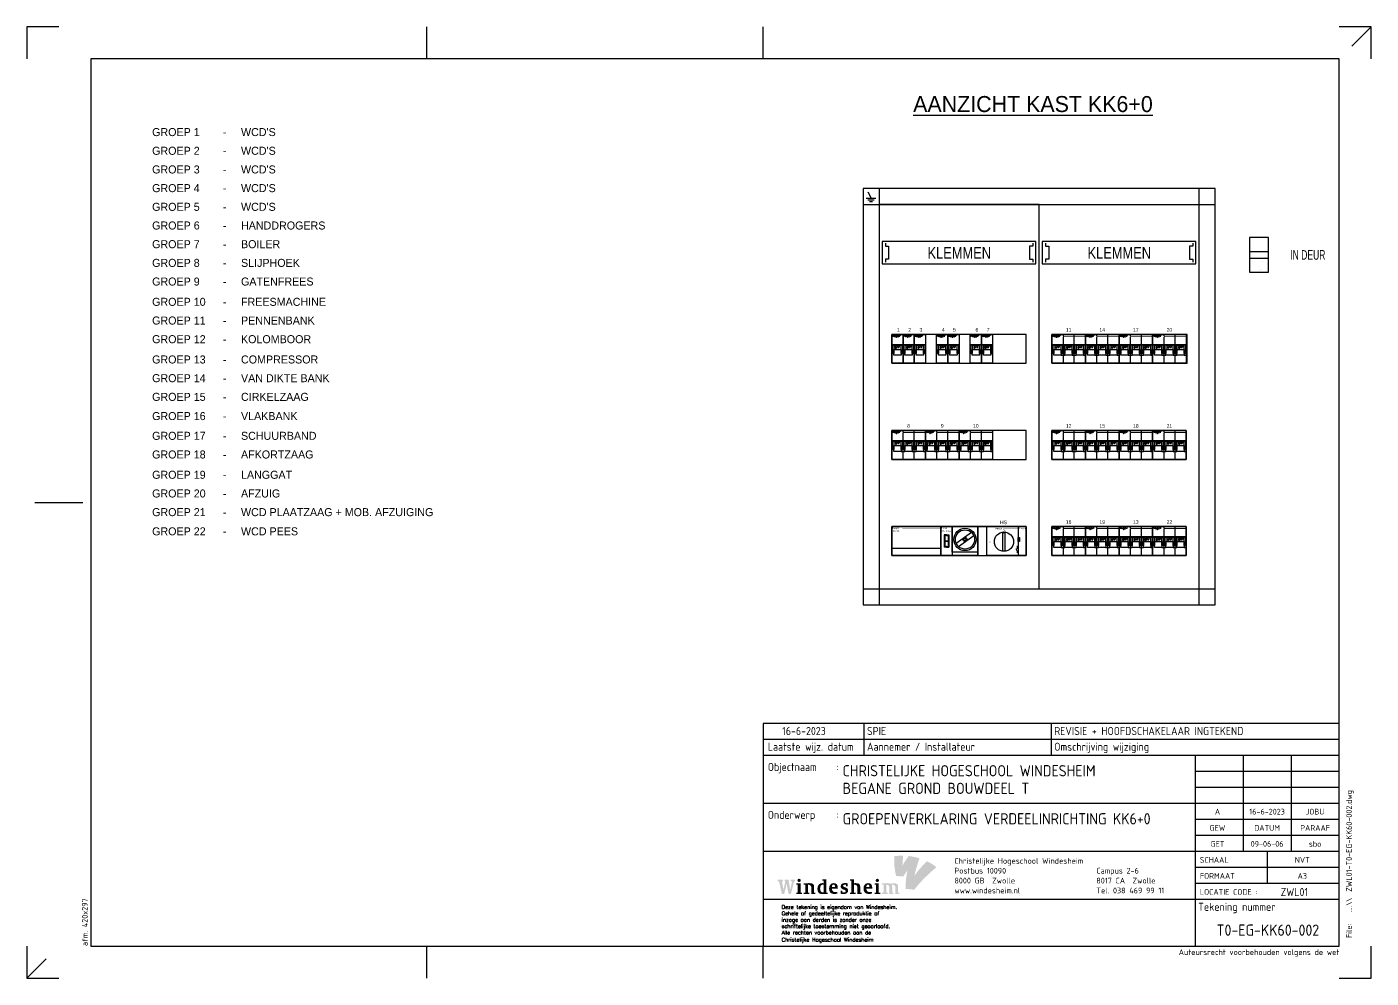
# Model space of a CAD drawing. Header units: millimetres. Extents: x 0 to 420, y 0 to 297.
import ezdxf
from ezdxf.enums import TextEntityAlignment as Align

# ---------------------------------------------------------------- set-up
doc = ezdxf.new("R2010")
doc.units = ezdxf.units.MM
doc.layers.get('0').update_dxf_attribs({"linetype": 'CONTINUOUS'})
for name, color, linetype in [('00att018', 1, 'CONTINUOUS'), ('00att025', 2, 'CONTINUOUS'), ('00att035', 3, 'CONTINUOUS'), ('00att050', 4, 'CONTINUOUS'), ('00kad018', 1, 'CONTINUOUS'), ('00kad025', 2, 'CONTINUOUS'), ('00kad070', 5, 'CONTINUOUS'), ('BL$2----_KADER', 7, 'CONTINUOUS'), ('BL$4----_LOGO', 7, 'CONTINUOUS'), ('BL$4----_STEMPEL', 7, 'CONTINUOUS'), ('EL6-----', 7, 'CONTINUOUS'), ('KAST AANZICHT', 1, 'CONTINUOUS'), ('Kast-aanzicht', 1, 'CONTINUOUS'), ('LAAG_1', 160, 'CONTINUOUS')]:
    doc.layers.add(name, color=color, linetype=linetype)
doc.styles.add('BERT', font='arial.ttf')
doc.styles.add('BURO-035', font='BUROFONT.shx', dxfattribs={"height": 3.5})
doc.styles.add('BURO-050', font='BUROFONT.shx', dxfattribs={"height": 5})
doc.styles.add('EDU', font='ROMANS.SHX', dxfattribs={"height": 2.5})
doc.styles.add('GREEN', font='txt')
doc.styles.add('ISO', font='isocp.shx')
doc.styles.add('NOOTER', font='arial.ttf')
doc.styles.get("Standard").update_dxf_attribs({"font": 'ISOCP'})

# ---------------------------------------------------------------- blocks, each defined once
blk = doc.blocks.new('a3-windesheim-hor')
at = {"layer": '00kad018', "color": 1}
for p, q in [((0, 297), (0, 287)), ((10, 297), (0, 297)), ((125, 287), (125, 297)), ((230, 287), (230, 297)), ((420, 297), (410, 297)), ((420, 297), (414, 291)), ((420, 287), (420, 297)), ((2.5, 148.5), (17.5, 148.5)), ((0, 10), (0, 0)), ((125, 0), (125, 10)), ((230, 0), (230, 10)), ((420, 0), (420, 10)), ((0, 0), (6, 6)), ((0, 0), (10, 0)), ((410, 0), (420, 0))]:
    blk.add_line(p, q, dxfattribs=at)
at = {"layer": '00kad070', "color": 5}
for p, q in [((20, 287), (20, 10)), ((410, 287), (20, 287)), ((410, 10), (410, 287)), ((20, 10), (410, 10))]:
    blk.add_line(p, q, dxfattribs=at)
at = {"layer": '00att018', "color": 1, "style": 'ISO'}
blk.add_text('afm. 420x297', height=1.8, rotation=90, dxfattribs=at).set_placement((19, 10))
blk.add_text('Auteursrecht voorbehouden volgens de wet', height=1.8, dxfattribs=at).set_placement((410.08, 7.2), align=Align.RIGHT)
blk = doc.blocks.new('AI9-BLK4')
at = {"layer": 'LAAG_1'}
h = blk.add_hatch(color=40, dxfattribs=at)
edge = h.paths.add_edge_path()
edge.add_spline(control_points=[(7.13, 7.18), (4.76, 4.71), (2.6, 2.64), (-0.67, -2.09), (0, 0.48), (1.33, 5.88), (2.58, 8.98), (0.66, 9.66), (-2.22, 10.26), (-4.13, 10.42), (-5.47, 8.84), (-7.52, 5.49), (-8.07, 4.43), (-8, 6.89), (-7.74, 9.27), (-7.64, 10.61), (-9.57, 10.7), (-11, 10.61), (-13.21, 10.31), (-13.29, 6), (-13.05, 2.03), (-12.01, -2), (-10.76, -2.09), (-7.6, -2.36), (-7.6, -2.36), (-7.12, -1.66), (-6.13, -0.03), (-4.98, 1.41), (-5.44, -0.9), (-5.87, -4.06), (-6.06, -7.16), (-6.12, -8.14), (-6.15, -9.12), (-6.16, -10.06), (-4.67, -10.18), (-0.96, -10.58), (-0.72, -10.61), (-0.72, -10.61), (-0.71, -10.6), (-0.71, -10.6), (-0.7, -10.59), (-0.7, -10.58), (-0.69, -10.58), (0.69, -8.77), (2.26, -6.96), (3.63, -5.5), (4.7, -4.37), (5.74, -3.33), (6.72, -2.37), (9.27, 0.11), (11.5, 2.08), (13.21, 3.49), (11.03, 5.13), (9.48, 6.13), (7.13, 7.18)], knot_values=[0, 0, 0, 0, 1, 1, 1, 2, 2, 2, 3, 3, 3, 4, 4, 4, 5, 5, 5, 6, 6, 6, 7, 7, 7, 8, 8, 8, 9, 9, 9, 10, 10, 10, 11, 11, 11, 12, 12, 12, 13, 13, 13, 14, 14, 14, 15, 15, 15, 16, 16, 16, 17, 17, 17, 18, 18, 18, 18], degree=3, periodic=0)
h = blk.add_hatch(color=154, dxfattribs=at)
edge = h.paths.add_edge_path()
edge.add_spline(control_points=[(-0.71, -10.6), (-0.71, -10.6), (-0.71, -10.6), (-0.71, -10.6), (-0.74, -10.63), (-0.72, -10.62), (-0.71, -10.6)], knot_values=[0, 0, 0, 0, 1, 1, 1, 2, 2, 2, 2], degree=3, periodic=0)
h = blk.add_hatch(color=154, dxfattribs=at)
edge = h.paths.add_edge_path()
edge.add_spline(control_points=[(-0.71, -10.6), (-0.71, -10.6), (-0.7, -10.6), (-0.7, -10.6), (-0.67, -10.57), (-0.69, -10.59), (-0.71, -10.6)], knot_values=[0, 0, 0, 0, 1, 1, 1, 2, 2, 2, 2], degree=3, periodic=0)
blk = doc.blocks.new('AI9-BLK3')
at = {"layer": 'LAAG_1'}
h = blk.add_hatch(color=154, dxfattribs=at)
edge = h.paths.add_edge_path()
edge.add_spline(control_points=[(-27.78, 3.24), (-27.78, 3.24), (-29.75, -4.72), (-29.75, -4.72), (-29.75, -4.72), (-31.22, -4.72), (-31.22, -4.72), (-31.22, -4.72), (-32.46, 1.79), (-32.46, 1.79), (-32.46, 1.79), (-33.95, -4.72), (-33.95, -4.72), (-33.95, -4.72), (-35.41, -4.72), (-35.41, -4.72), (-35.41, -4.72), (-37.24, 3.24), (-37.24, 3.24), (-37.24, 3.24), (-38.03, 3.24), (-38.03, 3.24), (-38.03, 3.24), (-38.03, 4.16), (-38.03, 4.16), (-38.03, 4.16), (-34.81, 4.16), (-34.81, 4.16), (-34.81, 4.16), (-34.81, 3.24), (-34.81, 3.24), (-34.81, 3.24), (-35.38, 3.24), (-35.38, 3.24), (-35.38, 3.24), (-34.43, -2.11), (-34.43, -2.11), (-34.43, -2.11), (-33.18, 3.26), (-33.18, 3.26), (-33.18, 3.26), (-33.73, 3.26), (-33.73, 3.26), (-33.73, 3.26), (-33.73, 4.16), (-33.73, 4.16), (-33.73, 4.16), (-31.32, 4.16), (-31.32, 4.16), (-31.32, 4.16), (-30.15, -2.11), (-30.15, -2.11), (-30.15, -2.11), (-29.03, 3.24), (-29.03, 3.24), (-29.03, 3.24), (-29.84, 3.24), (-29.84, 3.24), (-29.84, 3.24), (-29.84, 4.16), (-29.84, 4.16), (-29.84, 4.16), (-27.18, 4.16), (-27.18, 4.16), (-27.18, 4.16), (-27.18, 3.24), (-27.18, 3.24), (-27.18, 3.24), (-27.78, 3.24), (-27.78, 3.24)], knot_values=[0, 0, 0, 0, 1, 1, 1, 2, 2, 2, 3, 3, 3, 4, 4, 4, 5, 5, 5, 6, 6, 6, 7, 7, 7, 8, 8, 8, 9, 9, 9, 10, 10, 10, 11, 11, 11, 12, 12, 12, 13, 13, 13, 14, 14, 14, 15, 15, 15, 16, 16, 16, 17, 17, 17, 18, 18, 18, 19, 19, 19, 20, 20, 20, 21, 21, 21, 22, 22, 22, 23, 23, 23, 23], degree=3, periodic=0)
h = blk.add_hatch(color=154, dxfattribs=at)
edge = h.paths.add_edge_path()
edge.add_spline(control_points=[(-26.42, -4.7), (-26.42, -4.7), (-26.42, -3.87), (-26.42, -3.87), (-26.42, -3.87), (-25.47, -3.87), (-25.47, -3.87), (-25.47, -3.87), (-25.47, 1.17), (-25.47, 1.17), (-25.47, 1.17), (-26.42, 1.17), (-26.42, 1.17), (-26.42, 1.17), (-26.42, 1.99), (-26.42, 1.99), (-26.42, 1.99), (-23.75, 1.99), (-23.75, 1.99), (-23.75, 1.99), (-23.75, -3.87), (-23.75, -3.87), (-23.75, -3.87), (-22.88, -3.87), (-22.88, -3.87), (-22.88, -3.87), (-22.88, -4.7), (-22.88, -4.7), (-22.88, -4.7), (-26.42, -4.7), (-26.42, -4.7)], knot_values=[0, 0, 0, 0, 1, 1, 1, 2, 2, 2, 3, 3, 3, 4, 4, 4, 5, 5, 5, 6, 6, 6, 7, 7, 7, 8, 8, 8, 9, 9, 9, 10, 10, 10, 10], degree=3, periodic=0)
edge = h.paths.add_edge_path()
edge.add_spline(control_points=[(-24.66, 2.67), (-25.25, 2.67), (-25.71, 3.15), (-25.71, 3.74), (-25.71, 4.33), (-25.25, 4.79), (-24.66, 4.79), (-24.07, 4.79), (-23.58, 4.33), (-23.58, 3.74), (-23.58, 3.15), (-24.07, 2.67), (-24.66, 2.67)], knot_values=[0, 0, 0, 0, 1, 1, 1, 2, 2, 2, 3, 3, 3, 4, 4, 4, 4], degree=3, periodic=0)
h = blk.add_hatch(color=154, dxfattribs=at)
edge = h.paths.add_edge_path()
edge.add_spline(control_points=[(-17.02, -4.7), (-17.02, -4.7), (-17.02, -0.94), (-17.02, -0.94), (-17.02, -0.3), (-17.19, 0.21), (-17.5, 0.52), (-17.87, 0.9), (-18.34, 1.07), (-18.89, 1.07), (-18.95, 1.07), (-19.03, 1.07), (-19.09, 1.06), (-19.09, 1.06), (-19.09, -3.87), (-19.09, -3.87), (-19.09, -3.87), (-18.24, -3.87), (-18.24, -3.87), (-18.24, -3.87), (-18.24, -4.7), (-18.24, -4.7), (-18.24, -4.7), (-21.72, -4.7), (-21.72, -4.7), (-21.72, -4.7), (-21.72, -3.87), (-21.72, -3.87), (-21.72, -3.87), (-20.8, -3.87), (-20.8, -3.87), (-20.8, -3.87), (-20.8, 1.17), (-20.8, 1.17), (-20.8, 1.17), (-21.72, 1.17), (-21.72, 1.17), (-21.72, 1.17), (-21.72, 1.99), (-21.72, 1.99), (-21.72, 1.99), (-19.44, 1.99), (-19.44, 1.99), (-19.15, 1.99), (-18.89, 2.03), (-18.56, 2.03), (-16.96, 2.03), (-16.32, 1.86), (-15.88, 1.41), (-15.46, 1), (-15.3, 0.57), (-15.3, -0.15), (-15.3, -0.15), (-15.3, -3.87), (-15.3, -3.87), (-15.3, -3.87), (-14.5, -3.87), (-14.5, -3.87), (-14.5, -3.87), (-14.5, -4.7), (-14.5, -4.7), (-14.5, -4.7), (-17.02, -4.7), (-17.02, -4.7)], knot_values=[0, 0, 0, 0, 1, 1, 1, 2, 2, 2, 3, 3, 3, 4, 4, 4, 5, 5, 5, 6, 6, 6, 7, 7, 7, 8, 8, 8, 9, 9, 9, 10, 10, 10, 11, 11, 11, 12, 12, 12, 13, 13, 13, 14, 14, 14, 15, 15, 15, 16, 16, 16, 17, 17, 17, 18, 18, 18, 19, 19, 19, 20, 20, 20, 21, 21, 21, 21], degree=3, periodic=0)
h = blk.add_hatch(color=154, dxfattribs=at)
edge = h.paths.add_edge_path(flags=16)
edge.add_spline(control_points=[(-6.76, -4.7), (-6.76, -4.7), (-6.76, -3.87), (-6.76, -3.87), (-6.76, -3.87), (-7.62, -3.87), (-7.62, -3.87), (-7.62, -3.87), (-7.62, 4.46), (-7.62, 4.46), (-7.62, 4.46), (-10.2, 4.46), (-10.2, 4.46), (-10.2, 4.46), (-10.2, 3.64), (-10.2, 3.64), (-10.2, 3.64), (-9.32, 3.64), (-9.32, 3.64), (-9.32, 3.64), (-9.32, 1.95), (-9.32, 1.95), (-9.59, 2), (-9.79, 2.04), (-10.19, 2.04), (-11.95, 2.04), (-13.23, 0.68), (-13.23, -1.45), (-13.23, -3.83), (-12.29, -4.77), (-10.28, -4.77), (-9.86, -4.77), (-9.32, -4.7), (-9.12, -4.7), (-9.12, -4.7), (-6.76, -4.7), (-6.76, -4.7)], knot_values=[0, 0, 0, 0, 1, 1, 1, 2, 2, 2, 3, 3, 3, 4, 4, 4, 5, 5, 5, 6, 6, 6, 7, 7, 7, 8, 8, 8, 9, 9, 9, 10, 10, 10, 11, 11, 11, 12, 12, 12, 12], degree=3, periodic=0)
edge = h.paths.add_edge_path()
edge.add_spline(control_points=[(-9.28, -3.73), (-9.49, -3.76), (-9.62, -3.78), (-9.79, -3.78), (-10.77, -3.78), (-11.52, -3.12), (-11.52, -1.21), (-11.52, 0.4), (-10.88, 1.06), (-10, 1.06), (-9.71, 1.06), (-9.48, 1.02), (-9.28, 0.97), (-9.28, 0.97), (-9.28, -3.73), (-9.28, -3.73)], knot_values=[0, 0, 0, 0, 1, 1, 1, 2, 2, 2, 3, 3, 3, 4, 4, 4, 5, 5, 5, 5], degree=3, periodic=0)
h = blk.add_hatch(color=154, dxfattribs=at)
edge = h.paths.add_edge_path(flags=16)
edge.add_spline(control_points=[(-0.43, -1.4), (-0.43, 1.03), (-1.16, 2.05), (-3.05, 2.05), (-4.8, 2.05), (-5.93, 0.7), (-5.93, -1.35), (-5.93, -3.59), (-4.75, -4.76), (-2.66, -4.76), (-1.92, -4.76), (-1.25, -4.65), (-0.71, -4.43), (-0.71, -4.43), (-0.71, -3.47), (-0.71, -3.47), (-1.15, -3.57), (-1.59, -3.59), (-2.01, -3.59), (-3.43, -3.59), (-4.18, -2.54), (-4.18, -1.4), (-4.18, -1.4), (-0.43, -1.4), (-0.43, -1.4)], knot_values=[0, 0, 0, 0, 1, 1, 1, 2, 2, 2, 3, 3, 3, 4, 4, 4, 5, 5, 5, 6, 6, 6, 7, 7, 7, 8, 8, 8, 8], degree=3, periodic=0)
edge = h.paths.add_edge_path()
edge.add_spline(control_points=[(-2.19, -0.48), (-2.19, -0.48), (-4.21, -0.48), (-4.21, -0.48), (-4.21, 0.48), (-3.76, 1.08), (-3.17, 1.08), (-2.58, 1.08), (-2.19, 0.63), (-2.19, -0.48)], knot_values=[0, 0, 0, 0, 1, 1, 1, 2, 2, 2, 3, 3, 3, 3], degree=3, periodic=0)
h = blk.add_hatch(color=154, dxfattribs=at)
edge = h.paths.add_edge_path()
edge.add_spline(control_points=[(3.18, -4.79), (2.42, -4.79), (1.53, -4.63), (1.31, -4.55), (1.31, -4.55), (1.31, -2.67), (1.31, -2.67), (1.31, -2.67), (2.34, -2.67), (2.34, -2.67), (2.34, -2.67), (2.34, -3.62), (2.34, -3.62), (2.58, -3.7), (2.94, -3.79), (3.32, -3.79), (4.14, -3.79), (4.53, -3.52), (4.53, -3.03), (4.53, -2.53), (4.09, -2.3), (3.53, -2.1), (3.53, -2.1), (2.71, -1.81), (2.71, -1.81), (1.84, -1.5), (1.32, -0.99), (1.32, 0.08), (1.32, 1.19), (2.31, 2.08), (3.93, 2.08), (4.57, 2.08), (5.29, 2), (5.66, 1.88), (5.66, 1.88), (5.66, 0.04), (5.66, 0.04), (5.66, 0.04), (4.69, 0.04), (4.69, 0.04), (4.69, 0.04), (4.69, 1), (4.69, 1), (4.43, 1.07), (4.17, 1.11), (3.89, 1.11), (3.16, 1.11), (2.8, 0.83), (2.8, 0.37), (2.8, -0.04), (3.05, -0.24), (3.64, -0.43), (3.64, -0.43), (4.44, -0.7), (4.44, -0.7), (5.37, -1.01), (6, -1.57), (6, -2.6), (6, -4), (4.84, -4.79), (3.18, -4.79)], knot_values=[0, 0, 0, 0, 1, 1, 1, 2, 2, 2, 3, 3, 3, 4, 4, 4, 5, 5, 5, 6, 6, 6, 7, 7, 7, 8, 8, 8, 9, 9, 9, 10, 10, 10, 11, 11, 11, 12, 12, 12, 13, 13, 13, 14, 14, 14, 15, 15, 15, 16, 16, 16, 17, 17, 17, 18, 18, 18, 19, 19, 19, 20, 20, 20, 20], degree=3, periodic=0)
h = blk.add_hatch(color=154, dxfattribs=at)
edge = h.paths.add_edge_path()
edge.add_spline(control_points=[(11.81, -4.7), (11.81, -4.7), (11.81, -1.02), (11.81, -1.02), (11.81, -0.32), (11.67, 0.19), (11.34, 0.52), (10.95, 0.91), (10.48, 1.07), (9.97, 1.07), (9.88, 1.07), (9.79, 1.06), (9.75, 1.06), (9.75, 1.06), (9.75, -3.87), (9.75, -3.87), (9.75, -3.87), (10.59, -3.87), (10.59, -3.87), (10.59, -3.87), (10.59, -4.7), (10.59, -4.7), (10.59, -4.7), (7.11, -4.7), (7.11, -4.7), (7.11, -4.7), (7.11, -3.87), (7.11, -3.87), (7.11, -3.87), (8.03, -3.87), (8.03, -3.87), (8.03, -3.87), (8.03, 3.64), (8.03, 3.64), (8.03, 3.64), (7.16, 3.64), (7.16, 3.64), (7.16, 3.64), (7.16, 4.46), (7.16, 4.46), (7.16, 4.46), (9.75, 4.46), (9.75, 4.46), (9.75, 4.46), (9.75, 1.99), (9.75, 1.99), (9.93, 2), (10.23, 2.03), (10.54, 2.03), (11.88, 2.03), (12.52, 1.84), (12.96, 1.4), (13.39, 0.97), (13.53, 0.51), (13.53, -0.15), (13.53, -0.15), (13.53, -3.87), (13.53, -3.87), (13.53, -3.87), (14.34, -3.87), (14.34, -3.87), (14.34, -3.87), (14.34, -4.7), (14.34, -4.7), (14.34, -4.7), (11.81, -4.7), (11.81, -4.7)], knot_values=[0, 0, 0, 0, 1, 1, 1, 2, 2, 2, 3, 3, 3, 4, 4, 4, 5, 5, 5, 6, 6, 6, 7, 7, 7, 8, 8, 8, 9, 9, 9, 10, 10, 10, 11, 11, 11, 12, 12, 12, 13, 13, 13, 14, 14, 14, 15, 15, 15, 16, 16, 16, 17, 17, 17, 18, 18, 18, 19, 19, 19, 20, 20, 20, 21, 21, 21, 22, 22, 22, 22], degree=3, periodic=0)
h = blk.add_hatch(color=154, dxfattribs=at)
edge = h.paths.add_edge_path(flags=16)
edge.add_spline(control_points=[(21.09, -1.4), (21.09, 1.03), (20.36, 2.05), (18.47, 2.05), (16.72, 2.05), (15.6, 0.7), (15.6, -1.35), (15.6, -3.59), (16.77, -4.76), (18.87, -4.76), (19.6, -4.76), (20.27, -4.65), (20.81, -4.43), (20.81, -4.43), (20.81, -3.47), (20.81, -3.47), (20.37, -3.57), (19.93, -3.59), (19.52, -3.59), (18.09, -3.59), (17.35, -2.54), (17.35, -1.4), (17.35, -1.4), (21.09, -1.4), (21.09, -1.4)], knot_values=[0, 0, 0, 0, 1, 1, 1, 2, 2, 2, 3, 3, 3, 4, 4, 4, 5, 5, 5, 6, 6, 6, 7, 7, 7, 8, 8, 8, 8], degree=3, periodic=0)
edge = h.paths.add_edge_path()
edge.add_spline(control_points=[(19.33, -0.48), (19.33, -0.48), (17.31, -0.48), (17.31, -0.48), (17.31, 0.48), (17.76, 1.08), (18.35, 1.08), (18.94, 1.08), (19.33, 0.63), (19.33, -0.48)], knot_values=[0, 0, 0, 0, 1, 1, 1, 2, 2, 2, 3, 3, 3, 3], degree=3, periodic=0)
h = blk.add_hatch(color=154, dxfattribs=at)
edge = h.paths.add_edge_path()
edge.add_spline(control_points=[(22.47, -4.7), (22.47, -4.7), (22.47, -3.87), (22.47, -3.87), (22.47, -3.87), (23.42, -3.87), (23.42, -3.87), (23.42, -3.87), (23.42, 1.17), (23.42, 1.17), (23.42, 1.17), (22.47, 1.17), (22.47, 1.17), (22.47, 1.17), (22.47, 1.99), (22.47, 1.99), (22.47, 1.99), (25.13, 1.99), (25.13, 1.99), (25.13, 1.99), (25.13, -3.87), (25.13, -3.87), (25.13, -3.87), (26, -3.87), (26, -3.87), (26, -3.87), (26, -4.7), (26, -4.7), (26, -4.7), (22.47, -4.7), (22.47, -4.7)], knot_values=[0, 0, 0, 0, 1, 1, 1, 2, 2, 2, 3, 3, 3, 4, 4, 4, 5, 5, 5, 6, 6, 6, 7, 7, 7, 8, 8, 8, 9, 9, 9, 10, 10, 10, 10], degree=3, periodic=0)
edge = h.paths.add_edge_path()
edge.add_spline(control_points=[(24.23, 2.67), (23.64, 2.67), (23.18, 3.15), (23.18, 3.74), (23.18, 4.33), (23.64, 4.79), (24.23, 4.79), (24.82, 4.79), (25.31, 4.33), (25.31, 3.74), (25.31, 3.15), (24.82, 2.67), (24.23, 2.67)], knot_values=[0, 0, 0, 0, 1, 1, 1, 2, 2, 2, 3, 3, 3, 4, 4, 4, 4], degree=3, periodic=0)
h = blk.add_hatch(color=154, dxfattribs=at)
edge = h.paths.add_edge_path()
edge.add_spline(control_points=[(35.52, -4.7), (35.52, -4.7), (35.52, -0.89), (35.52, -0.89), (35.52, -0.3), (35.34, 0.21), (35.04, 0.52), (34.66, 0.9), (34.24, 1.07), (33.55, 1.07), (33.41, 1.07), (33.28, 1.05), (33.17, 1.03), (33.4, 0.83), (33.52, 0.35), (33.52, -0.07), (33.52, -0.07), (33.52, -3.87), (33.52, -3.87), (33.52, -3.87), (34.3, -3.87), (34.3, -3.87), (34.3, -3.87), (34.3, -4.7), (34.3, -4.7), (34.3, -4.7), (31.82, -4.7), (31.82, -4.7), (31.82, -4.7), (31.82, -0.89), (31.82, -0.89), (31.82, -0.18), (31.64, 0.24), (31.34, 0.53), (30.95, 0.92), (30.5, 1.07), (30.01, 1.07), (29.96, 1.07), (29.9, 1.06), (29.8, 1.06), (29.8, 1.06), (29.8, -3.87), (29.8, -3.87), (29.8, -3.87), (30.64, -3.87), (30.64, -3.87), (30.64, -3.87), (30.64, -4.7), (30.64, -4.7), (30.64, -4.7), (27.17, -4.7), (27.17, -4.7), (27.17, -4.7), (27.17, -3.87), (27.17, -3.87), (27.17, -3.87), (28.09, -3.87), (28.09, -3.87), (28.09, -3.87), (28.09, 1.17), (28.09, 1.17), (28.09, 1.17), (27.17, 1.17), (27.17, 1.17), (27.17, 1.17), (27.17, 1.99), (27.17, 1.99), (27.17, 1.99), (29.58, 1.99), (29.58, 1.99), (29.86, 1.99), (30.2, 2.03), (30.42, 2.03), (31.35, 2.03), (31.94, 1.93), (32.49, 1.67), (32.96, 1.86), (33.67, 2.01), (34.45, 2.01), (35.63, 2.01), (36.25, 1.82), (36.67, 1.4), (37.08, 0.99), (37.23, 0.53), (37.23, -0.08), (37.23, -0.08), (37.23, -3.87), (37.23, -3.87), (37.23, -3.87), (38.03, -3.87), (38.03, -3.87), (38.03, -3.87), (38.03, -4.7), (38.03, -4.7), (38.03, -4.7), (35.52, -4.7), (35.52, -4.7)], knot_values=[0, 0, 0, 0, 1, 1, 1, 2, 2, 2, 3, 3, 3, 4, 4, 4, 5, 5, 5, 6, 6, 6, 7, 7, 7, 8, 8, 8, 9, 9, 9, 10, 10, 10, 11, 11, 11, 12, 12, 12, 13, 13, 13, 14, 14, 14, 15, 15, 15, 16, 16, 16, 17, 17, 17, 18, 18, 18, 19, 19, 19, 20, 20, 20, 21, 21, 21, 22, 22, 22, 23, 23, 23, 24, 24, 24, 25, 25, 25, 26, 26, 26, 27, 27, 27, 28, 28, 28, 29, 29, 29, 30, 30, 30, 31, 31, 31, 32, 32, 32, 32], degree=3, periodic=0)
blk = doc.blocks.new('AI9-BLK2')
at = {"layer": 'LAAG_1', "color": 7}
for name, p in [('AI9-BLK4', (36.4, 1.35)), ('AI9-BLK3', (-11.59, -7.17))]:
    blk.add_blockref(name, p, dxfattribs=at)
blk = doc.blocks.new('CHW_ONDERHOEK')
at = {"layer": '00kad025', "color": 2}
for p, q in [((-190, 79.5), (-190, 69.5)), ((-10, 79.5), (-190, 79.5)), ((-158.5, 79.5), (-158.5, 69.5)), ((-100, 79.5), (-100, 69.5)), ((-10, 74.5), (-190, 74.5)), ((-40, 69.5), (-40, 39.5)), ((-25, 69.5), (-25, 39.5)), ((-10, 64.5), (-55, 64.5)), ((-10, 59.5), (-55, 59.5)), ((-10, 54.5), (-55, 54.5)), ((-10, 49.5), (-55, 49.5)), ((-32.5, 39.5), (-32.5, 34.5)), ((-32.5, 34.5), (-32.5, 29.5))]:
    blk.add_line(p, q, dxfattribs=at)
at = {"layer": '00kad070', "color": 5}
for p, q in [((-10, 69.5), (-190, 69.5)), ((-190, 69.5), (-190, 10)), ((-55, 69.5), (-55, 10)), ((-55, 54.5), (-190, 54.5)), ((-10, 44.5), (-55, 44.5)), ((-10, 39.5), (-190, 39.5)), ((-10, 34.5), (-55, 34.5)), ((-10, 29.5), (-55, 29.5)), ((-55, 24.5), (-190, 24.5)), ((-10, 24.5), (-55, 24.5))]:
    blk.add_line(p, q, dxfattribs=at)
at = {"layer": 'LAAG_1', "color": 7, "xscale": 0.5, "yscale": 0.5, "zscale": 0.5}
blk.add_blockref('AI9-BLK2', (-160.6, 32.22), dxfattribs=at)
at = {"layer": '00att018', "color": 1, "style": 'ISO'}
for s, p in [('GEW', (-48, 46)), ('DATUM', (-32.5, 46)), ('PARAAF', (-17.5, 46)), ('GET', (-48, 41))]:
    blk.add_text(s, height=1.8, dxfattribs=at).set_placement(p, align=Align.CENTER)
for s, p in [('SCHAAL', (-53.5, 36)), ('FORMAAT', (-53.5, 31))]:
    blk.add_text(s, height=1.8, dxfattribs=at).set_placement(p)
at = {"layer": '00att018', "color": 1, "linetype": 'Continuous', "style": 'EDU'}
for s, p in [('Deze tekening is eigendom van Windesheim.', (-184.2, 21.6)), ('Gehele of gedeeltelijke reproduktie of', (-184.2, 19.6)), ('inzage aan derden is zonder onze', (-184.2, 17.6)), ('schriftelijke toestemming niet geoorloofd.', (-184.2, 15.6)), ('Alle rechten voorbehouden aan de', (-184.2, 13.6)), ('Christelijke Hogeschool Windesheim', (-184.2, 11.38))]:
    blk.add_text(s, height=1.2, dxfattribs=at).set_placement(p)
at = {"layer": '00att018', "color": 1, "style": 'ISO', "width": 0.9}
blk.add_text('....\\\\', height=1.8, rotation=90, dxfattribs=at).set_placement((-6, 20.5))
at = {"layer": '00att018', "color": 1, "style": 'ISO'}
blk.add_text('File:', height=1.8, rotation=90, dxfattribs=at).set_placement((-6, 12.5))
for tag, p in [('WZ_CODED', (-48, 66.07)), ('WZ_DATUMD', (-32.5, 66.07)), ('WZ_WZGOEDD', (-17.5, 66.07)), ('WZ_CODEC', (-48, 61.07)), ('WZ_DATUMC', (-32.5, 61.07)), ('WZ_WZGOEDC', (-17.5, 61.07)), ('WZ_CODEB', (-48, 56.07)), ('WZ_DATUMB', (-32.5, 56.07)), ('WZ_WZGOEDB', (-17.5, 56.07)), ('WZ_CODEA', (-48, 51.07)), ('WZ_DATUMA', (-32.5, 51.07)), ('WZ_WZGOEDA', (-17.5, 51.07)), ('TKDATCREAT', (-32.5, 41)), ('TKINIT', (-17.5, 41)), ('TKSCHAAL', (-21.5, 36)), ('TKFORMAAT', (-21.5, 31))]:
    blk.add_attdef(tag, text='', height=1.8, dxfattribs=at).set_placement(p, align=Align.CENTER)
blk.add_attdef('DWGNAME', (-6, 26.93), '', height=1.8, rotation=90, dxfattribs=at)
at = {"layer": '00att025', "color": 2, "style": 'ISO'}
for s, p in [('Objectnaam', (-188.5, 64.67)), ('Onderwerp', (-188.5, 49.72)), ('Tekening nummer', (-54, 21))]:
    blk.add_text(s, height=2.5, dxfattribs=at).set_placement(p)
at = {"layer": '00att025', "style": 'ISO'}
for p in [(-167.02, 64.67), (-167.02, 49.78)]:
    blk.add_text(':', height=2.5, dxfattribs=at).set_placement(p)
at = {"layer": '00att025', "color": 1, "style": 'ISO'}
blk.add_text('LOCATIE CODE :', height=1.8, dxfattribs=at).set_placement((-53.5, 26))
at = {"layer": '00att025', "color": 2, "style": 'ISO'}
for tag, p in [('WZ_DATUM', (-184, 75.9)), ('WZ_AANNEMER_INSTALATEUR', (-157.5, 75.9)), ('WZ_OMSCHR', (-99, 75.9))]:
    blk.add_attdef(tag, p, '', height=2.5, dxfattribs=at)
at = {"layer": '00att025', "color": 3, "style": 'ISO'}
blk.add_attdef('TKVRIJ2', text='', height=2.5, dxfattribs=at).set_placement((-24, 25.62), align=Align.CENTER)
at = {"layer": '00att035', "color": 3, "style": 'ISO'}
for s, p in [('Laatste wijz. datum', (-188.5, 71)), ('Aannemer / Installateur', (-157.5, 71)), ('Omschrijving wijziging', (-99, 71))]:
    blk.add_text(s, height=2.5, dxfattribs=at).set_placement(p)
for tag, p in [('PROMSCHR', (-165.14, 63)), ('TK1OMSCHR', (-165.14, 57.5)), ('TK2OMSCHR', (-165.14, 48)), ('TKVRIJ1', (-165.14, 42.5))]:
    blk.add_attdef(tag, p, '', height=3.5, dxfattribs=at)
at = {"layer": '00att050', "color": 4, "style": 'ISO'}
blk.add_attdef('TKFASE', text='', height=5, dxfattribs=at).set_placement((-14.5, 82), align=Align.RIGHT)
blk.add_attdef('TKTEKNR', text='', height=3.5, dxfattribs=at).set_placement((-32.25, 13.23), align=Align.CENTER)
at = {"layer": 'BL$4----_LOGO', "color": 1, "style": 'ISO'}
for s, p in [('Christelijke Hogeschool Windesheim', (-130.19, 35.71)), ('Postbus 10090', (-130.19, 32.63)), ('Campus 2-6', (-85.85, 32.63)), ('8000 GB  Zwolle', (-130.19, 29.54)), ('8017 CA  Zwolle', (-85.85, 29.54)), ('www.windesheim.nl', (-130.19, 26.45)), ('Tel. 038 469 99 11', (-85.85, 26.45))]:
    blk.add_text(s, height=1.8, dxfattribs=at).set_placement(p)
blk = doc.blocks.new('HAG08')
at = {"color": 0}
for p, q in [((-16.5, -3.5), (-16.5, -0.8)), ((-16.5, -0.8), (-16.5, -0.8)), ((-16.5, -2.6), (-15.6, -1.7)), ((-15.6, -1.7), (-15.2, -1.7)), ((-15.2, -1.7), (-14.7, -2.2)), ((-14.7, -2.2), (-14.7, -3.5)), ((-14.7, -3.5), (-14.7, -3.5)), ((-13.8, -2.2), (-13.4, -1.7)), ((-13.8, -3.1), (-13.8, -2.2)), ((-13.4, -3.5), (-13.8, -3.1)), ((-13.4, -1.7), (-13, -1.7)), ((-13, -3.5), (-13.4, -3.5)), ((-13, -1.7), (-12.5, -2.2)), ((-12.5, -3.1), (-13, -3.5)), ((-12.5, -2.2), (-12.5, -3.1)), ((-12.5, -3.1), (-12.1, -3.5)), ((-12.1, -3.5), (-12.1, -3.5)), ((-10.2, -18.8), (-12, -18.8)), ((-12, -18.8), (-12, -21.5)), ((-10.7, -1.7), (-11.2, -2.2)), ((-11.2, -2.2), (-11.2, -3.1)), ((-11.2, -3.1), (-10.7, -3.5)), ((-11.2, -3.9), (-10.7, -4.4)), ((-9.9, -1.7), (-10.7, -1.7)), ((-10.7, -3.5), (-9.4, -3.5)), ((-10.7, -4.4), (-9.9, -4.4)), ((-10.2, -21.5), (-10.2, -18.8)), ((-9.4, -2.2), (-9.9, -1.7)), ((-9.9, -4.4), (-9.4, -3.9)), ((-9.4, -3.9), (-9.4, -2.2)), ((-9.4, -3.5), (-9.4, -3.5)), ((-9.3, -21.5), (-9.3, -18.8)), ((-9.3, -18.8), (-7.6, -18.8)), ((-9.3, -20.2), (-8.5, -20.2)), ((-8.1, -1.7), (-8.5, -2.2)), ((-8.5, -2.2), (-8.5, -3.1)), ((-8.5, -2.6), (-7.2, -2.6)), ((-8.5, -3.1), (-8.1, -3.5)), ((-8.5, -20.2), (-8.5, -20.2)), ((-7.2, -1.7), (-8.1, -1.7)), ((-8.1, -3.5), (-7.2, -3.5)), ((-7.6, -18.8), (-7.6, -18.8)), ((-6.8, -2.2), (-7.2, -1.7)), ((-7.2, -2.6), (-6.8, -2.2)), ((-7.2, -3.5), (-7.2, -3.5)), ((-6.7, -21.5), (-6.7, -18.8)), ((-6.7, -18.8), (-4.9, -18.8)), ((-6.7, -20.2), (-5.8, -20.2)), ((-5.9, -1.7), (-5.9, -3.5)), ((-5.9, -2.6), (-5, -1.7)), ((-5.9, -3.5), (-5.9, -3.5)), ((-5.8, -20.2), (-5.8, -20.2)), ((-5, -1.7), (-4.6, -1.7)), ((-4.9, -18.8), (-4.9, -18.8)), ((-4.6, -1.7), (-4.1, -2.2)), ((-4.1, -2.2), (-4.1, -2.2)), ((-12, -21.5), (-10.2, -21.5)), ((-12, -21.5), (-12, -21.5))]:
    blk.add_line(p, q, dxfattribs=at)
for points in [[(-17.5, -45), (-17.5, 0), (0, 0), (0, -45)], [(-16.5, -29.5), (-16.5, -15.5), (-14.5, -15.5), (-14.5, -29.5)], [(-14.5, -17.5), (-14.5, -15.5), (-3, -15.5), (-3, -17.5)], [(-3, -29.5), (-3, -15.5), (-1, -15.5), (-1, -29.5)], [(-14.5, -32.5), (-14.5, -23.5), (-3, -23.5), (-3, -32.5)]]:
    blk.add_lwpolyline(points, close=True, dxfattribs=at)
blk = doc.blocks.new('HAG07')
at = {"color": 0}
for p, q in [((0.22, 8.85), (0.22, 9.42)), ((0.22, 9.42), (0.22, 9.42)), ((0.22, 9.04), (0.41, 9.23)), ((0.41, 9.23), (0.5, 9.23)), ((0.5, 9.23), (0.6, 9.14)), ((0.6, 9.14), (0.6, 8.85)), ((0.79, 9.14), (0.88, 9.23)), ((0.79, 8.95), (0.79, 9.14)), ((0.88, 9.23), (0.97, 9.23)), ((0.97, 9.23), (1.07, 9.14)), ((1.07, 9.14), (1.07, 8.95)), ((1.44, 9.23), (1.35, 9.14)), ((1.35, 9.14), (1.35, 8.95)), ((1.63, 9.23), (1.44, 9.23)), ((1.73, 9.14), (1.63, 9.23)), ((1.73, 8.76), (1.73, 9.14)), ((2.01, 9.23), (1.92, 9.14)), ((1.92, 9.14), (1.92, 8.95)), ((1.92, 9.04), (2.2, 9.04)), ((2.2, 9.23), (2.01, 9.23)), ((2.29, 9.14), (2.2, 9.23)), ((2.2, 9.04), (2.29, 9.14)), ((2.48, 9.23), (2.48, 8.85)), ((2.48, 9.04), (2.67, 9.23)), ((2.67, 9.23), (2.76, 9.23)), ((2.76, 9.23), (2.86, 9.14)), ((2.86, 9.14), (2.86, 9.14)), ((3.73, 9.6), (3.73, 9.09)), ((7.47, 9.09), (7.47, 9.6)), ((0.6, 8.85), (0.6, 8.85)), ((0.88, 8.85), (0.79, 8.95)), ((0.97, 8.85), (0.88, 8.85)), ((1.07, 8.95), (0.97, 8.85)), ((1.07, 8.95), (1.16, 8.85)), ((1.16, 8.85), (1.16, 8.85)), ((1.56, 5.58), (1.18, 5.58)), ((1.18, 5.58), (1.18, 5.01)), ((1.18, 5.01), (1.56, 5.01)), ((1.18, 5.01), (1.18, 5.01)), ((1.35, 8.95), (1.44, 8.85)), ((1.35, 8.76), (1.44, 8.66)), ((1.44, 8.85), (1.73, 8.85)), ((1.44, 8.66), (1.63, 8.66)), ((1.56, 5.01), (1.56, 5.58)), ((1.63, 8.66), (1.73, 8.76)), ((1.73, 8.85), (1.73, 8.85)), ((1.74, 5.01), (1.74, 5.58)), ((1.74, 5.58), (2.12, 5.58)), ((1.74, 5.3), (1.93, 5.3)), ((1.92, 8.95), (2.01, 8.85)), ((1.93, 5.3), (1.93, 5.3)), ((2.01, 8.85), (2.2, 8.85)), ((2.12, 5.58), (2.12, 5.58)), ((2.2, 8.85), (2.2, 8.85)), ((2.31, 5.01), (2.31, 5.58)), ((2.31, 5.58), (2.69, 5.58)), ((2.31, 5.3), (2.5, 5.3)), ((2.48, 8.85), (2.48, 8.85)), ((2.5, 5.3), (2.5, 5.3)), ((2.69, 5.58), (2.69, 5.58)), ((3.73, 8.83), (3.73, 0)), ((5.29, 5.58), (4.91, 5.58)), ((4.91, 5.58), (4.91, 5.01)), ((4.91, 5.01), (5.29, 5.01)), ((4.91, 5.01), (4.91, 5.01)), ((5.29, 5.01), (5.29, 5.58)), ((5.47, 5.01), (5.47, 5.58)), ((5.47, 5.58), (5.85, 5.58)), ((5.47, 5.3), (5.66, 5.3)), ((5.66, 5.3), (5.66, 5.3)), ((5.85, 5.58), (5.85, 5.58)), ((6.04, 5.01), (6.04, 5.58)), ((6.04, 5.58), (6.42, 5.58)), ((6.04, 5.3), (6.23, 5.3)), ((6.23, 5.3), (6.23, 5.3)), ((6.42, 5.58), (6.42, 5.58)), ((7.47, 0), (7.47, 8.83)), ((9.02, 5.58), (8.64, 5.58)), ((8.64, 5.58), (8.64, 5.01)), ((8.64, 5.01), (9.02, 5.01)), ((8.64, 5.01), (8.64, 5.01)), ((9.02, 5.01), (9.02, 5.58)), ((9.2, 5.01), (9.2, 5.58)), ((9.2, 5.58), (9.58, 5.58)), ((9.2, 5.3), (9.39, 5.3)), ((9.39, 5.3), (9.39, 5.3)), ((9.58, 5.58), (9.58, 5.58)), ((9.77, 5.01), (9.77, 5.58)), ((9.77, 5.58), (10.15, 5.58)), ((9.77, 5.3), (9.96, 5.3)), ((9.96, 5.3), (9.96, 5.3)), ((10.15, 5.58), (10.15, 5.58)), ((3.09, 2.67), (4.37, 2.67)), ((3.52, 3.31), (3.95, 3.31)), ((6.83, 2.67), (8.11, 2.67)), ((7.25, 3.31), (7.68, 3.31)), ((10.56, 2.67), (11.2, 2.67)), ((10.99, 3.31), (11.2, 3.31))]:
    blk.add_line(p, q, dxfattribs=at)
for points in [[(0, 0), (0, 9.6), (11.2, 9.6), (11.2, 0)], [(0.21, 3.31), (0.21, 6.29), (0.64, 6.29), (0.64, 3.31)], [(0.64, 5.87), (0.64, 6.29), (3.09, 6.29), (3.09, 5.87)], [(0.64, 2.67), (0.64, 4.59), (3.09, 4.59), (3.09, 2.67)], [(3.09, 3.31), (3.09, 6.29), (3.52, 6.29), (3.52, 3.31)], [(3.95, 3.31), (3.95, 6.29), (4.37, 6.29), (4.37, 3.31)], [(4.37, 5.87), (4.37, 6.29), (6.83, 6.29), (6.83, 5.87)], [(4.37, 2.67), (4.37, 4.59), (6.83, 4.59), (6.83, 2.67)], [(6.83, 3.31), (6.83, 6.29), (7.25, 6.29), (7.25, 3.31)], [(7.68, 3.31), (7.68, 6.29), (8.11, 6.29), (8.11, 3.31)], [(8.11, 5.87), (8.11, 6.29), (10.56, 6.29), (10.56, 5.87)], [(8.11, 2.67), (8.11, 4.59), (10.56, 4.59), (10.56, 2.67)], [(10.56, 3.31), (10.56, 6.29), (10.99, 6.29), (10.99, 3.31)]]:
    blk.add_lwpolyline(points, close=True, dxfattribs=at)
at = {"color": 0, "const_width": 0.256}
blk.add_lwpolyline([(3.73, 8.96), (11.05, 8.96)], dxfattribs=at)

msp = doc.modelspace()

# ---------------------------------------------------------------- linework, layer by layer
at = {"layer": 'BL$4----_STEMPEL'}
for p, q in [((312.24, 140.97), (309.73, 140.97)), ((309.73, 140.97), (309.73, 131.97))]:
    msp.add_line(p, q, dxfattribs=at)
at = {"layer": 'KAST AANZICHT', "color": 1, "linetype": 'Continuous'}
for p, q in [((371.26, 246.51), (261.26, 246.51)), ((261.26, 246.51), (261.26, 116.51)), ((262.76, 245.51), (263.76, 243.51)), ((266.26, 246.51), (266.26, 116.51)), ((366.26, 116.51), (366.26, 246.51)), ((371.26, 116.51), (371.26, 246.51)), ((261.26, 241.51), (371.26, 241.51)), ((262.26, 243.51), (265.26, 243.51)), ((262.76, 243.01), (264.76, 243.01)), ((263.26, 242.51), (264.26, 242.51)), ((268.26, 229.51), (268.26, 228.51)), ((268.26, 228.51), (269.26, 228.51)), ((269.26, 228.51), (269.26, 224.51)), ((314.26, 228.51), (313.26, 228.51)), ((313.26, 228.51), (313.26, 224.51)), ((314.26, 229.51), (314.26, 228.51)), ((318.26, 229.51), (318.26, 228.51)), ((318.26, 228.51), (319.26, 228.51)), ((319.26, 228.51), (319.26, 224.51)), ((364.26, 228.51), (363.26, 228.51)), ((363.26, 228.51), (363.26, 224.51)), ((364.26, 229.51), (364.26, 228.51)), ((382.01, 226.83), (387.91, 226.83)), ((269.26, 224.51), (268.26, 224.51)), ((268.26, 224.51), (268.26, 223.51)), ((313.26, 224.51), (314.26, 224.51)), ((314.26, 224.51), (314.26, 223.51)), ((319.26, 224.51), (318.26, 224.51)), ((318.26, 224.51), (318.26, 223.51)), ((363.26, 224.51), (364.26, 224.51)), ((364.26, 224.51), (364.26, 223.51)), ((382.01, 224.83), (387.91, 224.83)), ((270.24, 140.97), (270.24, 131.97)), ((270.24, 131.97), (270.24, 140.97)), ((297.11, 140.97), (297.11, 131.97)), ((297.11, 131.97), (297.11, 140.97)), ((261.26, 121.51), (371.26, 121.51)), ((261.26, 116.51), (371.26, 116.51))]:
    msp.add_line(p, q, dxfattribs=at)
at = {"layer": 'KAST AANZICHT'}
for p, q in [((285.6, 131.97), (285.6, 140.97)), ((285.6, 140.97), (289.1, 140.97)), ((289.1, 140.97), (289.1, 131.97)), ((297.11, 140.97), (297.11, 131.97)), ((297.11, 140.97), (309.73, 140.97)), ((312.24, 131.97), (312.24, 140.97)), ((287.35, 138.38), (286.61, 138.38)), ((286.61, 138.38), (286.61, 134.56)), ((287.35, 134.56), (286.61, 134.56)), ((287.35, 138.23), (286.86, 138.23)), ((286.86, 138.23), (286.86, 134.71)), ((287.35, 134.71), (286.86, 134.71)), ((286.96, 136.58), (287.75, 136.58)), ((286.96, 136.36), (286.96, 136.58)), ((287.75, 136.36), (286.96, 136.36)), ((287.35, 138.38), (288.1, 138.38)), ((287.35, 138.23), (287.84, 138.23)), ((287.35, 134.71), (287.84, 134.71)), ((287.35, 134.56), (288.1, 134.56)), ((287.75, 136.58), (287.75, 136.36)), ((287.84, 138.23), (287.84, 134.71)), ((288.1, 138.38), (288.1, 134.56)), ((309.38, 135.02), (309.38, 133.99)), ((270.36, 134.27), (285.4, 134.27)), ((289.1, 131.97), (285.6, 131.97)), ((297.11, 131.97), (309.73, 131.97)), ((309.38, 133.4), (309.14, 134)), ((309.38, 133.4), (309.38, 132.8))]:
    msp.add_line(p, q, dxfattribs=at)
at = {"layer": 'KAST AANZICHT', "ltscale": 0.6}
for p, q in [((289.1, 140.97), (297.11, 140.97)), ((289.1, 132.97), (289.1, 140.97)), ((295.15, 139.17), (290.37, 135.74)), ((291.07, 134.77), (295.85, 138.2)), ((297.11, 132.97), (289.1, 132.97)), ((297.11, 131.97), (289.1, 131.97))]:
    msp.add_line(p, q, dxfattribs=at)
at = {"layer": 'KAST AANZICHT', "color": 1, "linetype": 'Continuous'}
for points in [[(266.26, 121.51), (316.26, 121.51), (316.26, 241.51), (266.26, 241.51)], [(382.01, 220.43), (387.91, 220.43), (387.91, 231.23), (382.01, 231.23)], [(267.26, 223.01), (315.26, 223.01), (315.26, 230.01), (267.26, 230.01)], [(317.26, 223.01), (365.26, 223.01), (365.26, 230.01), (317.26, 230.01)], [(270.24, 191.97), (312.24, 191.97), (312.24, 200.97), (270.24, 200.97)], [(320.24, 191.97), (362.54, 191.97), (362.54, 200.97), (320.24, 200.97)], [(270.24, 161.97), (312.24, 161.97), (312.24, 170.97), (270.24, 170.97)], [(320.24, 161.97), (362.24, 161.97), (362.24, 170.97), (320.24, 170.97)], [(270.24, 131.97), (312.24, 131.97), (312.24, 140.97), (270.24, 140.97)], [(320.24, 131.97), (362.24, 131.97), (362.24, 140.97), (320.24, 140.97)]]:
    msp.add_lwpolyline(points, close=True, dxfattribs=at)
at = {"layer": 'KAST AANZICHT', "color": 1, "linetype": 'Continuous', "const_width": 0.002}
for points in [[(382.01, 226.83), (387.91, 224.83)], [(387.91, 226.83), (382.01, 224.83)], [(384.95, 230.21), (384.95, 227.69)]]:
    msp.add_lwpolyline(points, dxfattribs=at)
msp.add_lwpolyline([(386.58, 222.67, 1), (383.32, 222.67, 1)], format="xyb", close=True, dxfattribs=at)
at = {"layer": 'KAST AANZICHT'}
for points in [[(270.24, 131.97), (270.24, 140.97), (285.6, 140.97), (285.6, 131.97)], [(299.95, 131.96), (299.95, 140.96), (312.24, 140.97), (312.24, 131.97)], [(309.73, 137.53), (310.17, 137.53), (310.17, 136.32), (309.73, 136.32)]]:
    msp.add_lwpolyline(points, close=True, dxfattribs=at)
at = {"layer": 'KAST AANZICHT', "const_width": 0.14}
for points in [[(273.58, 140.37), (285.4, 140.37)], [(305.09, 140.37), (309.73, 140.37)]]:
    msp.add_lwpolyline(points, dxfattribs=at)
at = {"layer": 'KAST AANZICHT'}
for points in [[(304.91, 133.28), (304.91, 139.24)], [(305.55, 139.25), (305.55, 133.27)]]:
    msp.add_lwpolyline(points, dxfattribs=at)
at = {"layer": 'KAST AANZICHT', "ltscale": 0.6}
for centre, radius in [((293.11, 136.97), 3.5), ((293.11, 136.97), 3), ((305.28, 136.26), 3), ((293.11, 136.97), 0.598), ((293.11, 136.97), 0.397)]:
    msp.add_circle(centre, radius, dxfattribs=at)
at = {"layer": 'KAST AANZICHT'}
msp.add_arc((305.23, 139.37), 0.344, 202.8142, 339.182, dxfattribs=at)
at = {"layer": 'KAST AANZICHT', "extrusion": (0, 0, -1)}
msp.add_ellipse((305.23, 139.23), major_axis=(-0.002, -0.186), ratio=0.205113, start_param=4.554547, end_param=8.001813, dxfattribs=at)

# ---------------------------------------------------------------- block references
at = {"layer": 'BL$2----_KADER'}
msp.add_blockref('a3-windesheim-hor', (0, 0), dxfattribs=at)
at = {"layer": 'BL$4----_STEMPEL'}
ref = msp.add_blockref('CHW_ONDERHOEK', (420, 0), dxfattribs=at)
ref.add_attrib('TKTEKNR', 'T0-EG-KK60-002', dxfattribs={"layer": '00att050', "color": 4, "height": 3.5, "style": 'ISO'}).set_placement((387.75, 13.23), align=Align.CENTER)
ref.add_attrib('WZ_CODEA', 'A', dxfattribs={"layer": '00att018', "color": 1, "height": 1.8, "style": 'ISO'}).set_placement((372, 51.07), align=Align.CENTER)
ref.add_attrib('WZ_DATUMA', '16-6-2023', dxfattribs={"layer": '00att018', "color": 1, "height": 1.8, "style": 'ISO'}).set_placement((387.5, 51.07), align=Align.CENTER)
ref.add_attrib('WZ_WZGOEDA', 'JOBU', dxfattribs={"layer": '00att018', "color": 1, "height": 1.8, "style": 'ISO'}).set_placement((402.5, 51.07), align=Align.CENTER)
ref.add_attrib('TKDATCREAT', '09-06-06', dxfattribs={"layer": '00att018', "color": 1, "height": 1.8, "style": 'ISO'}).set_placement((387.5, 41), align=Align.CENTER)
ref.add_attrib('TKINIT', 'sbo', dxfattribs={"layer": '00att018', "color": 1, "height": 1.8, "style": 'ISO'}).set_placement((402.5, 41), align=Align.CENTER)
ref.add_attrib('TKSCHAAL', 'NVT', dxfattribs={"layer": '00att018', "color": 1, "height": 1.8, "style": 'ISO'}).set_placement((398.5, 36), align=Align.CENTER)
ref.add_attrib('TKFORMAAT', 'A3', dxfattribs={"layer": '00att018', "color": 1, "height": 1.8, "style": 'ISO'}).set_placement((398.5, 31), align=Align.CENTER)
ref.add_attrib('TKVRIJ2', 'ZWL01', dxfattribs={"layer": '00att025', "color": 3, "height": 2.5, "style": 'ISO'}).set_placement((396, 25.62), align=Align.CENTER)
ref.add_attrib('PROMSCHR', 'CHRISTELIJKE HOGESCHOOL WINDESHEIM', (254.86, 63), dxfattribs={"layer": '00att035', "color": 3, "height": 3.5, "style": 'ISO'})
ref.add_attrib('TK2OMSCHR', 'GROEPENVERKLARING VERDEELINRICHTING KK6+0', (254.86, 48), dxfattribs={"layer": '00att035', "color": 3, "height": 3.5, "style": 'ISO'})
ref.add_attrib('TKFILE', 'ZWL01-T0-EG-KK60-002.dwg', (414, 26.93), dxfattribs={"layer": '00att018', "color": 1, "height": 1.8, "rotation": 90, "style": 'ISO'})
ref.add_attrib('TK1OMSCHR', 'BEGANE GROND BOUWDEEL T', (254.86, 57.5), dxfattribs={"layer": '00att035', "color": 3, "height": 3.5, "style": 'ISO'})
ref.add_attrib('WZ_DATUM', '16-6-2023', (236, 75.9), dxfattribs={"layer": '00att025', "color": 2, "height": 2.5, "style": 'ISO'})
ref.add_attrib('WZ_AANNEMER_INSTALATEUR', 'SPIE', (262.5, 75.9), dxfattribs={"layer": '00att025', "color": 2, "height": 2.5, "style": 'ISO'})
ref.add_attrib('WZ_OMSCHR', 'REVISIE + HOOFDSCHAKELAAR INGTEKEND', (321, 75.9), dxfattribs={"layer": '00att025', "color": 2, "height": 2.5, "style": 'ISO'})
at = {"layer": 'KAST AANZICHT'}
for name, p, xscale, yscale, zscale in [('HAG08', (273.74, 200.97), 0.2000000000000313, 0.2000000000000313, 0.2000000000000313), ('HAG08', (277.24, 200.97), 0.2000000000000313, 0.2000000000000313, 0.2000000000000313), ('HAG08', (280.74, 200.97), 0.2000000000000313, 0.2000000000000313, 0.2000000000000313), ('HAG08', (287.74, 200.97), 0.2000000000000313, 0.2000000000000313, 0.2000000000000313), ('HAG08', (291.24, 200.97), 0.2000000000000313, 0.2000000000000313, 0.2000000000000313), ('HAG08', (298.24, 200.97), 0.2000000000000313, 0.2000000000000313, 0.2000000000000313), ('HAG08', (301.74, 200.97), 0.2000000000000313, 0.2000000000000313, 0.2000000000000313), ('HAG07', (320.24, 191.97), 0.9375, 0.9375, 0.9375), ('HAG07', (330.74, 191.97), 0.9375, 0.9375, 0.9375), ('HAG07', (341.24, 191.97), 0.9375, 0.9375, 0.9375), ('HAG07', (351.74, 191.97), 0.9375, 0.9375, 0.9375), ('HAG07', (270.24, 161.97), 0.9375, 0.9375, 0.9375), ('HAG07', (280.74, 161.97), 0.9375, 0.9375, 0.9375), ('HAG07', (291.24, 161.97), 0.9375, 0.9375, 0.9375), ('HAG07', (320.24, 161.97), 0.9375, 0.9375, 0.9375), ('HAG07', (330.74, 161.97), 0.9375, 0.9375, 0.9375), ('HAG07', (341.24, 161.97), 0.9375, 0.9375, 0.9375), ('HAG07', (351.74, 161.97), 0.9375, 0.9375, 0.9375), ('HAG07', (320.24, 131.97), 0.9375, 0.9375, 0.9375), ('HAG07', (330.74, 131.97), 0.9375, 0.9375, 0.9375), ('HAG07', (341.24, 131.97), 0.9375, 0.9375, 0.9375), ('HAG07', (351.74, 131.97), 0.9375, 0.9375, 0.9375)]:
    msp.add_blockref(name, p, dxfattribs=dict(at, xscale=xscale, yscale=yscale, zscale=zscale))

# ---------------------------------------------------------------- texts
at = {"layer": 'EL6-----', "color": 2, "style": 'BURO-035'}
for s, p in [('GROEP 1', (39.13, 262.91)), ("WCD'S", (66.9, 262.91)), ('-', (61.23, 262.91)), ('GROEP 2', (39.13, 257.07)), ('-', (61.23, 257.07)), ("WCD'S", (66.9, 257.07)), ('GROEP 3', (39.13, 251.24)), ('-', (61.23, 251.24)), ("WCD'S", (66.9, 251.24)), ('GROEP 4', (39.13, 245.41)), ("WCD'S", (66.9, 245.41)), ('-', (61.23, 245.41)), ('GROEP 5', (39.13, 239.57)), ('-', (61.23, 239.57)), ("WCD'S", (66.9, 239.57)), ('GROEP 6', (39.13, 233.74)), ('HANDDROGERS', (66.9, 233.74)), ('-', (61.23, 233.74)), ('GROEP 7', (39.13, 227.91)), ('-', (61.23, 227.91)), ('BOILER', (66.9, 227.91)), ('GROEP 8', (39.13, 222.07)), ('-', (61.23, 222.07)), ('SLIJPHOEK', (66.9, 222.07)), ('GROEP 9', (39.13, 216.24)), ('GATENFREES', (66.9, 216.24)), ('-', (61.23, 216.24)), ('GROEP 10', (39.13, 209.91)), ('-', (61.23, 209.91)), ('FREESMACHINE', (66.9, 209.91)), ('GROEP 11', (39.13, 204.07)), ('PENNENBANK', (66.9, 204.07)), ('-', (61.23, 204.07)), ('GROEP 12', (39.13, 198.24)), ('-', (61.23, 198.24)), ('KOLOMBOOR', (66.9, 198.24)), ('GROEP 13', (39.13, 191.91)), ('COMPRESSOR ', (66.9, 191.91)), ('-', (61.23, 191.91)), ('GROEP 14', (39.13, 186.07)), ('-', (61.23, 186.07)), ('VAN DIKTE BANK', (66.9, 186.07)), ('GROEP 15', (39.13, 180.24)), ('-', (61.23, 180.24)), ('CIRKELZAAG', (66.9, 180.24)), ('GROEP 16', (39.13, 174.24)), ('VLAKBANK', (66.9, 174.24)), ('-', (61.23, 174.24)), ('GROEP 17', (39.13, 168.07)), ('-', (61.23, 168.07)), ('SCHUURBAND', (66.9, 168.07)), ('GROEP 18', (39.13, 162.24)), ('AFKORTZAAG', (66.9, 162.24)), ('-', (61.23, 162.24)), ('GROEP 19', (39.13, 155.91)), ('-', (61.23, 155.91)), ('LANGGAT', (66.9, 155.91)), ('GROEP 20', (39.13, 150.07)), ('AFZUIG', (66.9, 150.07)), ('-', (61.23, 150.07)), ('GROEP 21', (39.13, 144.24)), ('-', (61.23, 144.24)), ('WCD PLAATZAAG + MOB. AFZUIGING', (66.9, 144.24)), ('GROEP 22', (39.13, 138.24)), ('-', (61.23, 138.24)), ('WCD PEES ', (66.9, 138.24))]:
    msp.add_text(s, height=2.5, dxfattribs=at).set_placement(p)
at = {"layer": 'KAST AANZICHT', "color": 1, "linetype": 'Continuous', "style": 'GREEN'}
for s, height, width, p in [('KLEMMEN', 3.6, 0.833333, (281.4, 224.63)), ('KLEMMEN', 3.6, 0.833333, (331.4, 224.63)), ('IN DEUR', 3, 0.66668, (394.73, 224.31))]:
    msp.add_text(s, height=height, dxfattribs=dict(at, width=width)).set_placement(p)
at = {"layer": 'KAST AANZICHT', "style": 'NOOTER'}
for s, p in [('1', (272.33, 202.41)), ('2', (275.83, 202.41)), ('3', (279.33, 202.41)), ('4', (286.33, 202.41)), ('5', (289.83, 202.41)), ('6', (296.83, 202.41)), ('7', (300.33, 202.41)), ('11', (325.49, 202.41)), ('14', (335.99, 202.41)), ('17', (346.49, 202.41)), ('20', (356.99, 202.41)), ('8', (275.49, 172.41)), ('9', (285.99, 172.41)), ('10', (296.49, 172.41)), ('12', (325.49, 172.41)), ('15', (335.99, 172.41)), ('18', (346.49, 172.41)), ('21', (356.99, 172.41)), ('HS', (305.13, 142.3)), ('16', (325.49, 142.41)), ('19', (335.99, 142.41)), ('13', (346.49, 142.41)), ('22', (356.99, 142.41))]:
    msp.add_text(s, height=1.12, dxfattribs=at).set_placement(p, align=Align.MIDDLE)
at = {"layer": 'KAST AANZICHT'}
for s, p in [('hager', (270.44, 140.27)), ('hager', (285.8, 140.27)), ('hager', (302.63, 140.16)), ('ON', (304.88, 139.48)), ('hager', (310.14, 140.2)), ('OFF', (300.62, 135.97))]:
    msp.add_text(s, height=0.531, dxfattribs=at).set_placement(p)
at = {"layer": 'KAST AANZICHT', "style": 'BERT'}
for s, p in [('ES 444', (270.52, 139.27)), ('ES 110 A', (285.74, 139.27))]:
    msp.add_text(s, height=0.5, dxfattribs=at).set_placement(p)
at = {"layer": 'Kast-aanzicht', "color": 4, "style": 'BURO-050'}
msp.add_text('%%UAANZICHT KAST KK6+0', height=5, dxfattribs=at).set_placement((276.91, 270.41))

doc.saveas('drawing.dxf')
